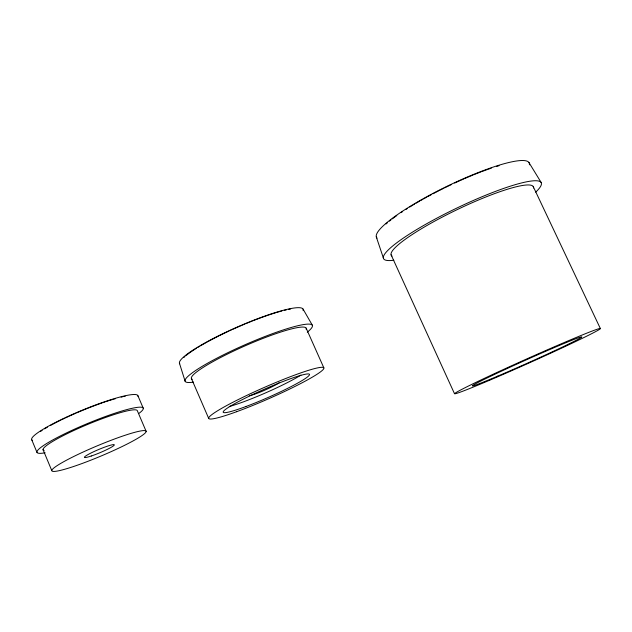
<?xml version="1.0" encoding="UTF-8"?>
<svg xmlns="http://www.w3.org/2000/svg" width="632" height="632" viewBox="0 0 632 632"><rect width="100%" height="100%" fill="white"/><g stroke="black" fill="none" stroke-linecap="round" stroke-linejoin="round"><path stroke-width="0.95" d="M528.984 162.59L541.111 182.387M303.052 309.08L312.358 325.243M533.155 186.4L600.353 328.537M391.09 254.783L454.503 393.697M306.157 328.15L323.845 367.848M191.409 378.489L208.678 418.384M137.974 395.861L143.29 408.312M146.142 431.38A51.129 5.435 -22.8 0 0 74.608 456.067A51.129 5.435 -22.8 0 0 76.124 465.634A51.129 5.435 -22.8 0 0 146.142 431.38L137.381 410.839A51.034 6.399 -22.6 0 0 84.451 425.778A51.034 6.399 -22.6 0 0 44.161 450.608M43.039 449.621L51.769 470.571M31.726 439.746L37.004 452.441M376.293 236.889L383.474 258.275M179.488 363.345L185.089 381.128M45.133 452.804A57.551 7.221 -22.6 0 1 85.849 424.214A57.551 7.221 -22.6 0 1 139.032 413.336M32.603 440.457A57.488 7.876 -22.5 0 1 80.406 410.966A57.488 7.876 -22.5 0 1 137.974 396.382M40.63 431.364A55.616 7.624 -22.5 0 1 42.123 430.384M44.603 428.844A55.616 7.624 -22.5 0 1 47.353 427.216M50.363 425.526A55.616 7.624 -22.5 0 1 60.719 420.177M61.47 419.806A55.616 7.624 -22.5 0 1 64.535 418.337M65.317 417.965A55.616 7.624 -22.5 0 1 68.501 416.488M69.307 416.125A55.616 7.624 -22.5 0 1 75.887 413.202M76.725 412.838A55.616 7.624 -22.5 0 1 89.396 407.632M90.234 407.308A55.616 7.624 -22.5 0 1 101.752 403.058M102.542 402.782A55.616 7.624 -22.5 0 1 104.896 401.976M105.663 401.723A55.616 7.624 -22.5 0 1 108.688 400.728M109.431 400.49A55.616 7.624 -22.5 0 1 113.025 399.377M113.894 399.124A55.616 7.624 -22.5 0 1 115.593 398.626M121.107 397.157A55.616 7.624 -22.5 0 1 122.553 396.809M123.477 396.596A55.616 7.624 -22.5 0 1 125.239 396.225M377.059 238.098A84.933 14.947 -26 0 1 448.396 185.634A84.933 14.947 -26 0 1 529.395 164.834M393.831 260.242A87.5 13.754 -25.7 0 1 457.126 207.928A87.5 13.754 -25.7 0 1 535.691 192.152M386.065 223.973A83.211 14.639 -26 0 1 387.337 222.859M389.423 221.137A83.211 14.639 -26 0 1 390.916 219.944M392.29 218.885A83.211 14.639 -26 0 1 394.155 217.487M394.795 217.013A83.211 14.639 -26 0 1 396.793 215.575M401.083 212.613A83.211 14.639 -26 0 1 402.592 211.602M405.736 209.548A83.211 14.639 -26 0 1 407.363 208.513M409.71 207.043A83.211 14.639 -26 0 1 412.467 205.353M413.17 204.926A83.211 14.639 -26 0 1 414.592 204.073M416.038 203.22A83.211 14.639 -26 0 1 419.727 201.071M420.478 200.644A83.211 14.639 -26 0 1 422.753 199.349M423.527 198.922A83.211 14.639 -26 0 1 426.632 197.192M427.422 196.765A83.211 14.639 -26 0 1 431.403 194.617M433.015 193.763A83.211 14.639 -26 0 1 438.75 190.793M439.572 190.374A83.211 14.639 -26 0 1 443.735 188.289M444.573 187.878A83.211 14.639 -26 0 1 451.295 184.631M454.669 183.051A83.211 14.639 -26 0 1 459.725 180.752M460.562 180.373A83.211 14.639 -26 0 1 463.912 178.895M464.741 178.532A83.211 14.639 -26 0 1 472.981 175.064M473.787 174.74A83.211 14.639 -26 0 1 476.204 173.768M477.002 173.452A83.211 14.639 -26 0 1 480.952 171.92M481.734 171.627A83.211 14.639 -26 0 1 484.807 170.482M485.566 170.198A83.211 14.639 -26 0 1 487.817 169.392M488.56 169.131A83.211 14.639 -26 0 1 491.293 168.183M496.547 166.469A83.211 14.639 -26 0 1 499.059 165.703M392.038 256.031A78.866 12.395 -25.7 0 1 457.102 209.658A78.866 12.395 -25.7 0 1 533.519 187.981M179.709 363.779A67.482 10.136 -23.7 0 1 240.294 325.733A67.482 10.136 -23.7 0 1 303.107 310.66M193.55 382.099A69.504 9.322 -23.7 0 1 245.09 344.724A69.504 9.322 -23.7 0 1 307.286 332.163M183.841 357.483A66.115 9.93 -23.7 0 1 184.963 356.464M186.25 355.374A66.115 9.93 -23.7 0 1 196.536 348.216M198.053 347.284A66.115 9.93 -23.7 0 1 199.633 346.328M200.447 345.846A66.115 9.93 -23.7 0 1 207.422 341.888M208.118 341.509A66.115 9.93 -23.7 0 1 218.482 336.106M219.265 335.718A66.115 9.93 -23.7 0 1 228.91 331.081M229.732 330.702A66.115 9.93 -23.7 0 1 231.391 329.936M232.221 329.556A66.115 9.93 -23.7 0 1 241.44 325.496M242.277 325.14A66.115 9.93 -23.7 0 1 244.797 324.074M245.635 323.726A66.115 9.93 -23.7 0 1 248.984 322.36M249.814 322.02A66.115 9.93 -23.7 0 1 252.302 321.024M253.132 320.701A66.115 9.93 -23.7 0 1 255.589 319.752M256.402 319.437A66.115 9.93 -23.7 0 1 264.35 316.506M265.116 316.237A66.115 9.93 -23.7 0 1 268.158 315.186M268.9 314.933A66.115 9.93 -23.7 0 1 275.813 312.714M276.721 312.445A66.115 9.93 -23.7 0 1 281.888 310.976M284.282 310.359A66.115 9.93 -23.7 0 1 286.549 309.814M288.674 309.356A66.115 9.93 -23.7 0 1 290.657 308.977M192.191 379.295A62.655 8.398 -23.7 0 1 245.643 345.601A62.655 8.398 -23.7 0 1 306.165 329.296M279.099 382.795A17.743 1.793 -23.7 0 1 264.113 390.465A17.743 1.793 -23.7 0 1 249.237 395.727M300.935 375.076A47.116 4.756 -23.7 0 1 229.258 406.51M91.3 456.004A16.25 1.73 -22.8 0 0 114.313 444.975A16.25 1.73 -22.8 0 0 92.351 452.338A16.25 1.73 -22.8 0 0 91.3 456.004M489.65 380.219A79.901 2.323 -24.1 0 0 600.4 328.68A79.901 2.323 -24.1 0 0 492.32 374.626A79.901 2.323 -24.1 0 0 489.65 380.219M497.755 376.111A59.866 1.738 -24.1 0 0 581.63 337.156A59.866 1.738 -24.1 0 0 501.658 371.071A59.866 1.738 -24.1 0 0 497.755 376.111M236.668 411.693A62.884 6.059 -23.7 0 0 323.9 368.243A62.884 6.059 -23.7 0 0 238.272 399.55A62.884 6.059 -23.7 0 0 236.668 411.693M245.832 406.558A47.131 4.535 -23.7 0 0 309.506 374.405A47.131 4.535 -23.7 0 0 243.668 398.934A47.131 4.535 -23.7 0 0 245.832 406.558"/></g></svg>
